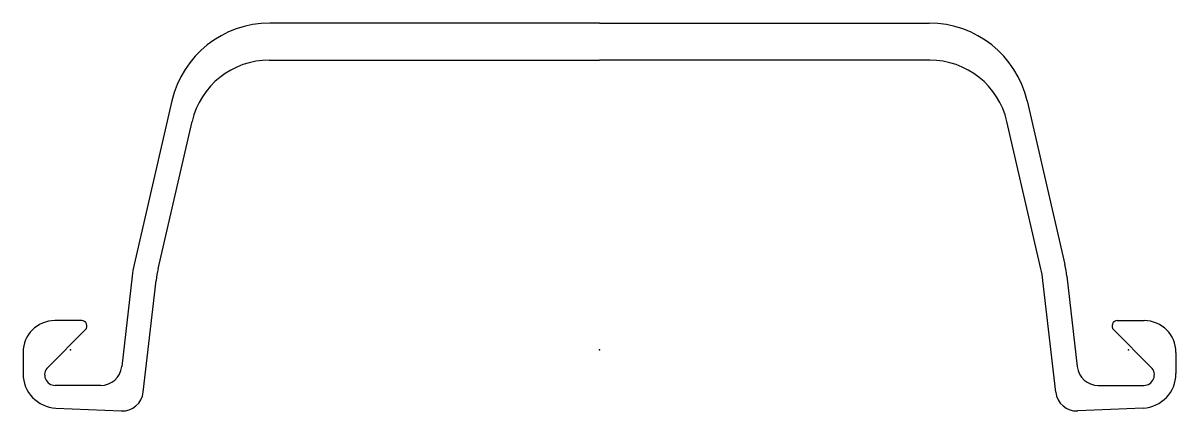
# Model space of a CAD drawing. Extents: x -18 to 418, y -23 to 124.
import ezdxf

# ---------------------------------------------------------------- set-up
doc = ezdxf.new("R2010")
doc.units = 0
doc.header["$MEASUREMENT"] = 0
doc.layers.get('0').update_dxf_attribs({"color": 5, "linetype": 'CONTINUOUS'})

msp = doc.modelspace()

# ---------------------------------------------------------------- linework, layer by layer
at = {"linetype": 'Continuous'}
for p, q in [((200, 123.5), (75.31536, 123.5)), ((200, 123.5), (324.68463, 123.5)), ((75.12576, 109.5), (200, 109.5)), ((324.87424, 109.5), (200, 109.5)), ((38.28963, 94.04958), (24.00672, 32.19446)), ((361.71036, 94.04958), (375.99329, 32.19446)), ((33.08281, 30.62305), (45.89116, 86.23341)), ((366.91721, 30.62305), (354.10883, 86.23341)), ((23.24282, 27.76253), (19.31454, -6.41353)), ((27.46192, -16.07104), (32.3241, 26.21446)), ((372.53809, -16.07104), (367.6759, 26.21446)), ((376.75717, 27.76253), (380.68546, -6.41353)), ((4.17157, 11), (-6, 11)), ((395.82843, 11), (406, 11)), ((-8.67157, -6.67157), (5.58579, 7.58579)), ((408.67157, -6.67157), (394.41422, 7.58579)), ((-18, -1), (-18, -9.0642)), ((418, -1), (418, -9.0642)), ((11.36687, -13.5), (-5.84315, -13.5)), ((388.63315, -13.5), (405.84314, -13.5)), ((-5.57643, -22.05142), (19.15956, -23.14931)), ((405.57645, -22.05142), (380.84045, -23.14931))]:
    msp.add_line(p, q, dxfattribs=at)
for centre, radius, start, end in [((75.31536, 85.5), 38, 90, 166.99778), ((324.68463, 85.5), 38, 13.00222, 90), ((75.12576, 79.5), 30, 90, 167.02965), ((324.87424, 79.5), 30, 12.97035, 90), ((62.98117, 23.1949), 40, 166.99778, 173.44305), ((72.06226, 21.64518), 40, 167.02965, 173.44068), ((327.93774, 21.64518), 40, 6.55933, 12.97035), ((337.01883, 23.1949), 40, 6.55695, 13.00222), ((-6, -1), 12, 90, 180), ((4.17157, 9), 2, 315, 90), ((395.82843, 9), 2, 90, 224.99997), ((406, -1), 12, 0, 90), ((-5.84315, -9.5), 4, 135, 270), ((11.36687, -5.5), 8, 270, 353.44305), ((388.63315, -5.5), 8, 186.55693, 270), ((405.84314, -9.5), 4, 270, 44.99997), ((-5, -9.0642), 13, 180, 267.45861), ((405, -9.0642), 13, 272.54144, 0), ((19.51428, -15.15718), 8, 267.45861, 353.44068), ((380.48572, -15.15718), 8, 186.55932, 272.54144)]:
    msp.add_arc(centre, radius, start, end, dxfattribs=at)
for p in [(0, 0), (200, 0), (400, 0)]:
    msp.add_point(p, dxfattribs=at)

doc.saveas('drawing.dxf')
